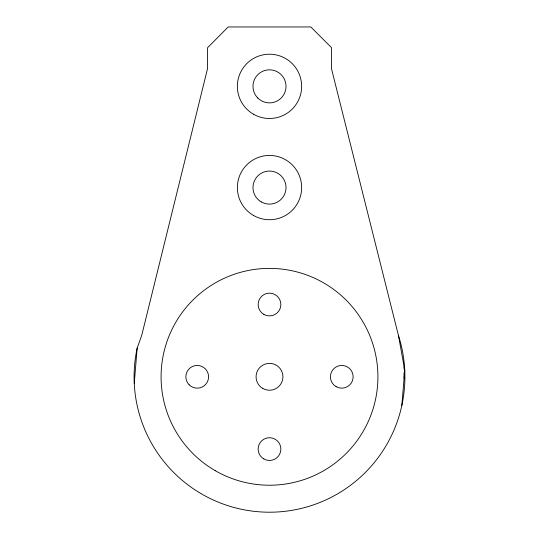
<?xml version="1.0" encoding="UTF-8"?>
<svg xmlns="http://www.w3.org/2000/svg" width="539" height="539" viewBox="0 0 539 539"><rect width="100%" height="100%" fill="white"/><g stroke="black" fill="none" stroke-linecap="round" stroke-linejoin="round"><path stroke-width="0.81" d="M134.251 383.337L137.169 348.106L141.696 335.494L207.549 68.581L207.549 47.762L228.199 26.95L310.801 26.95L331.451 47.6L331.451 68.581L398.449 335.494L404.749 370.273L401.831 405.496M404.082 366.581L404.082 369.1M404.082 372.462L404.082 378.338M398.449 335.494A135.404 135.404 0 0 1 276.029 512.05A135.404 135.404 0 0 1 137.169 348.106M215.29 470.695A108.413 108.413 0 0 0 377.913 376.801A108.413 108.413 0 0 0 215.29 282.914A108.413 108.413 0 0 0 215.29 470.695M263.82 314.365A11.359 11.359 0 0 0 280.859 304.528A11.359 11.359 0 0 0 263.82 294.692A11.359 11.359 0 0 0 263.82 314.365M336.1 386.638A11.359 11.359 0 0 0 353.133 376.801A11.359 11.359 0 0 0 336.1 366.965A11.359 11.359 0 0 0 336.1 386.638M263.82 458.918A11.359 11.359 0 0 0 280.859 449.081A11.359 11.359 0 0 0 263.82 439.245A11.359 11.359 0 0 0 263.82 458.918M189.189 384.833A11.359 11.359 0 0 0 208.195 379.746A11.359 11.359 0 0 0 194.283 365.833A11.359 11.359 0 0 0 189.189 384.833M262.789 388.43A13.421 13.421 0 0 0 282.921 376.801A13.421 13.421 0 0 0 262.789 365.179A13.421 13.421 0 0 0 262.789 388.43M253.431 114.187A32.145 32.145 0 0 0 301.645 86.355A32.145 32.145 0 0 0 253.431 58.515A32.145 32.145 0 0 0 253.431 114.187M253.431 215.418A32.145 32.145 0 0 0 301.645 187.585A32.145 32.145 0 0 0 253.431 159.746A32.145 32.145 0 0 0 253.431 215.418M257.817 98.037A16.52 16.52 0 0 0 285.454 90.626A16.52 16.52 0 0 0 265.222 70.393A16.52 16.52 0 0 0 257.817 98.037M261.24 201.889A16.52 16.52 0 0 0 286.02 187.585A16.52 16.52 0 0 0 261.24 173.275A16.52 16.52 0 0 0 261.24 201.889"/></g></svg>
